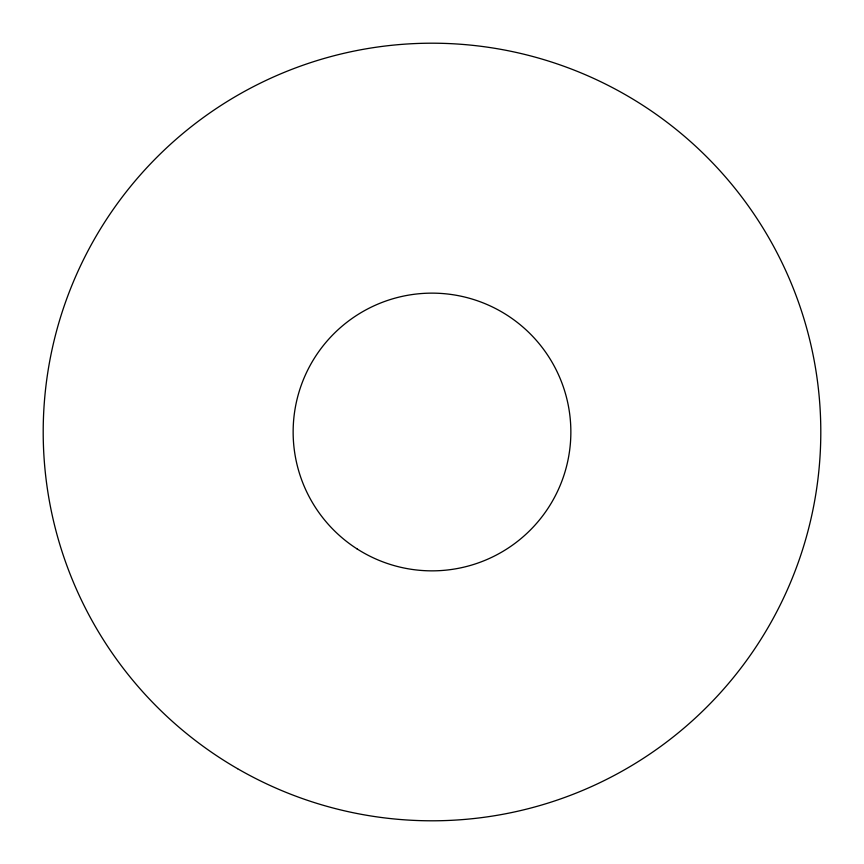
<?xml version="1.0" encoding="UTF-8"?>
<svg xmlns="http://www.w3.org/2000/svg" width="864" height="864" viewBox="0 0 864 864"><rect width="100%" height="100%" fill="white"/><g stroke="black" fill="none" stroke-linecap="round" stroke-linejoin="round"><path stroke-width="1.3" d="M357.016 548.867A138.856 138.856 0 0 0 570.704 438.512A138.856 138.856 0 0 0 368.28 308.621A138.856 138.856 0 0 0 357.016 548.867M237.6 768.712A388.8 388.8 0 0 0 820.8 432A388.8 388.8 0 0 0 237.6 95.288A388.8 388.8 0 0 0 237.6 768.712"/></g></svg>
